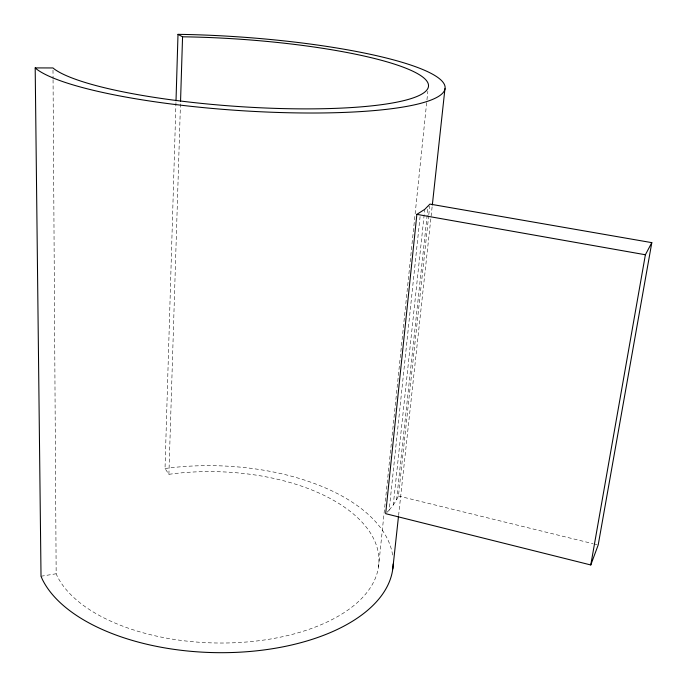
<?xml version="1.0" encoding="UTF-8"?>
<svg xmlns="http://www.w3.org/2000/svg" width="687" height="687" viewBox="0 0 687 687"><rect width="100%" height="100%" fill="white"/><g stroke="black" fill="none" stroke-linecap="round" stroke-linejoin="round"><path stroke-width="0.52" stroke-dasharray="3.44 2.58" d="M53.062 79.735L56.162 573.765L57.399 576.548A163.661 85.626 1.5 0 0 257.788 640.859A163.661 85.626 1.5 0 0 373.436 538.282A163.661 85.626 1.5 0 0 173.322 473.721L168.899 474.322L165.026 468.534L175.984 101.891M168.899 474.322L180.518 102.226M378.494 567.127L426.85 100.886M426.953 99.821L427.846 91.285M387.073 512.244L389.177 510.08L420.083 216.568M389.177 510.08L393.265 504.997L424.746 209.363M393.265 504.997L396.579 499.818L428.113 206.332M396.579 499.818L398.443 496.005L428.679 215.804M428.791 214.739L429.71 206.22M398.589 515.525L432.209 206.057M41.022 576.238L56.162 573.765M165.026 468.534L169.801 467.89A178.337 93.423 1.5 0 1 392.646 555.311M398.443 496.005L592.993 543.675M594.032 543.932L597.158 544.697M53.002 70.091L53.054 78.67"/><path stroke-width="1.03" d="M176.009 100.817L178.002 34.35L183.438 34.427A207.903 36.737 4 0 1 438.1 77.674A207.903 36.737 4 0 1 289.974 112.78A207.903 36.737 4 0 1 36.694 69.207L35.192 67.91L41.022 576.238L42.311 579.287A178.337 93.423 1.5 0 0 236.122 652.367A178.337 93.423 1.5 0 0 393.17 564.018M180.552 101.152L182.562 36.815L178.002 34.35M416.872 214.361L385.665 513.678L590.777 564.963L598.197 544.954L651.808 242.648L429.942 204.091L424.746 209.363L416.872 214.361L645.385 254.757L651.808 242.648M392.784 568.879L398.469 516.59M432.329 204.992L444.961 88.675M590.777 564.963L645.385 254.757M35.192 67.91L52.985 67.953L54.428 69.138A190.711 33.637 4 0 0 287.922 108.701A190.711 33.637 4 0 0 421.715 76.283A190.711 33.637 4 0 0 187.603 36.875L182.562 36.815"/></g></svg>
